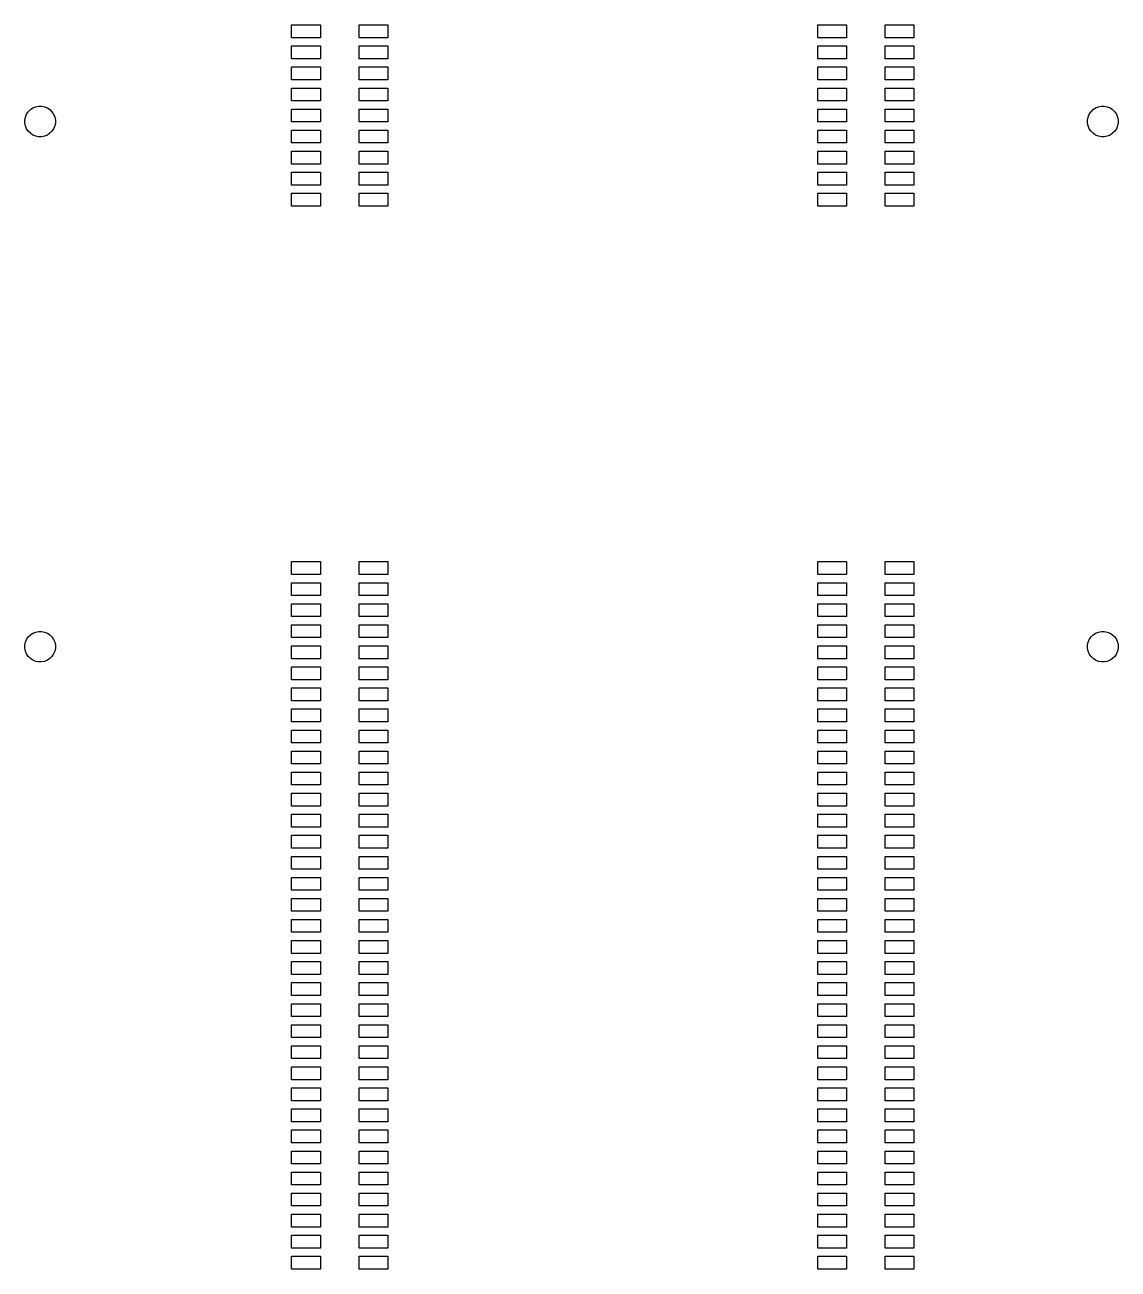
# Model space of a CAD drawing. Extents: x 2.4 to 21.3, y -21.6 to -2.
# Drawn here: x 9.737 to 11.783, y -16.449 to -14.121 of the extents above; entities that cross this region are included whole.
import ezdxf

# ---------------------------------------------------------------- set-up
doc = ezdxf.new("R2010")
doc.units = 0
doc.header["$MEASUREMENT"] = 0
doc.layers.add('BLACK', color=7, linetype='CONTINUOUS')

msp = doc.modelspace()

# ---------------------------------------------------------------- linework, layer by layer
at = {"layer": 'BLACK', "linetype": 'CONTINUOUS'}
for p, q in [((10.2362, -14.1455), (10.2362, -14.1215)), ((10.2362, -14.1215), (10.2902, -14.1215)), ((10.2902, -14.1215), (10.2902, -14.1455)), ((10.3623, -14.1455), (10.3623, -14.1215)), ((10.3623, -14.1215), (10.4162, -14.1215)), ((10.4162, -14.1215), (10.4162, -14.1455)), ((11.2205, -14.1455), (11.2205, -14.1215)), ((11.2205, -14.1215), (11.2744, -14.1215)), ((11.2744, -14.1215), (11.2744, -14.1455)), ((11.3465, -14.1455), (11.3465, -14.1215)), ((11.3465, -14.1215), (11.4005, -14.1215)), ((11.4005, -14.1215), (11.4005, -14.1455)), ((10.2902, -14.1455), (10.2362, -14.1455)), ((10.4162, -14.1455), (10.3623, -14.1455)), ((11.2744, -14.1455), (11.2205, -14.1455)), ((11.4005, -14.1455), (11.3465, -14.1455)), ((10.2362, -14.1848), (10.2362, -14.1608)), ((10.2362, -14.1608), (10.2902, -14.1608)), ((10.2902, -14.1608), (10.2902, -14.1848)), ((10.3623, -14.1848), (10.3623, -14.1608)), ((10.3623, -14.1608), (10.4162, -14.1608)), ((10.4162, -14.1608), (10.4162, -14.1848)), ((11.2205, -14.1848), (11.2205, -14.1608)), ((11.2205, -14.1608), (11.2744, -14.1608)), ((11.2744, -14.1608), (11.2744, -14.1848)), ((11.3465, -14.1848), (11.3465, -14.1608)), ((11.3465, -14.1608), (11.4005, -14.1608)), ((11.4005, -14.1608), (11.4005, -14.1848)), ((10.2902, -14.1848), (10.2362, -14.1848)), ((10.4162, -14.1848), (10.3623, -14.1848)), ((11.2744, -14.1848), (11.2205, -14.1848)), ((11.4005, -14.1848), (11.3465, -14.1848)), ((10.2362, -14.2242), (10.2362, -14.2002)), ((10.2362, -14.2002), (10.2902, -14.2002)), ((10.2902, -14.2002), (10.2902, -14.2242)), ((10.3623, -14.2242), (10.3623, -14.2002)), ((10.3623, -14.2002), (10.4162, -14.2002)), ((10.4162, -14.2002), (10.4162, -14.2242)), ((11.2205, -14.2242), (11.2205, -14.2002)), ((11.2205, -14.2002), (11.2744, -14.2002)), ((11.2744, -14.2002), (11.2744, -14.2242)), ((11.3465, -14.2242), (11.3465, -14.2002)), ((11.3465, -14.2002), (11.4005, -14.2002)), ((11.4005, -14.2002), (11.4005, -14.2242)), ((10.2902, -14.2242), (10.2362, -14.2242)), ((10.2362, -14.2636), (10.2362, -14.2396)), ((10.2362, -14.2396), (10.2902, -14.2396)), ((10.2902, -14.2396), (10.2902, -14.2636)), ((10.4162, -14.2242), (10.3623, -14.2242)), ((10.3623, -14.2636), (10.3623, -14.2396)), ((10.3623, -14.2396), (10.4162, -14.2396)), ((10.4162, -14.2396), (10.4162, -14.2636)), ((11.2744, -14.2242), (11.2205, -14.2242)), ((11.2205, -14.2636), (11.2205, -14.2396)), ((11.2205, -14.2396), (11.2744, -14.2396)), ((11.2744, -14.2396), (11.2744, -14.2636)), ((11.4005, -14.2242), (11.3465, -14.2242)), ((11.3465, -14.2636), (11.3465, -14.2396)), ((11.3465, -14.2396), (11.4005, -14.2396)), ((11.4005, -14.2396), (11.4005, -14.2636)), ((10.2902, -14.2636), (10.2362, -14.2636)), ((10.4162, -14.2636), (10.3623, -14.2636)), ((11.2744, -14.2636), (11.2205, -14.2636)), ((11.4005, -14.2636), (11.3465, -14.2636)), ((9.74044, -14.2886), (9.74356, -14.284)), ((9.74356, -14.284), (9.74754, -14.28)), ((9.74754, -14.28), (9.75222, -14.2769)), ((9.75222, -14.2769), (9.75741, -14.2747)), ((9.75741, -14.2747), (9.76292, -14.2736)), ((9.76292, -14.2736), (9.76855, -14.2736)), ((9.76855, -14.2736), (9.77406, -14.2747)), ((9.77406, -14.2747), (9.77926, -14.2769)), ((9.77926, -14.2769), (9.78393, -14.28)), ((9.78393, -14.28), (9.78791, -14.284)), ((9.78791, -14.284), (9.79103, -14.2886)), ((10.2362, -14.303), (10.2362, -14.2789)), ((10.2362, -14.2789), (10.2902, -14.2789)), ((10.2902, -14.2789), (10.2902, -14.303)), ((10.3623, -14.303), (10.3623, -14.2789)), ((10.3623, -14.2789), (10.4162, -14.2789)), ((10.4162, -14.2789), (10.4162, -14.303)), ((11.2205, -14.303), (11.2205, -14.2789)), ((11.2205, -14.2789), (11.2744, -14.2789)), ((11.2744, -14.2789), (11.2744, -14.303)), ((11.3465, -14.303), (11.3465, -14.2789)), ((11.3465, -14.2789), (11.4005, -14.2789)), ((11.4005, -14.2789), (11.4005, -14.303)), ((11.7286, -14.2886), (11.7318, -14.284)), ((11.7318, -14.284), (11.7357, -14.28)), ((11.7357, -14.28), (11.7404, -14.2769)), ((11.7404, -14.2769), (11.7456, -14.2747)), ((11.7456, -14.2747), (11.7511, -14.2736)), ((11.7511, -14.2736), (11.7567, -14.2736)), ((11.7567, -14.2736), (11.7623, -14.2747)), ((11.7623, -14.2747), (11.7674, -14.2769)), ((11.7674, -14.2769), (11.7721, -14.28)), ((11.7721, -14.28), (11.7761, -14.284)), ((11.7761, -14.284), (11.7792, -14.2886)), ((9.73719, -14.2994), (9.73829, -14.2938)), ((9.73719, -14.305), (9.73719, -14.2994)), ((9.73829, -14.3105), (9.73719, -14.305)), ((9.73829, -14.2938), (9.74044, -14.2886)), ((9.74044, -14.3157), (9.73829, -14.3105)), ((9.79103, -14.2886), (9.79318, -14.2938)), ((9.79318, -14.3105), (9.79103, -14.3157)), ((9.79318, -14.2938), (9.79428, -14.2994)), ((9.79428, -14.305), (9.79318, -14.3105)), ((9.79428, -14.2994), (9.79428, -14.305)), ((10.2902, -14.303), (10.2362, -14.303)), ((10.4162, -14.303), (10.3623, -14.303)), ((11.2744, -14.303), (11.2205, -14.303)), ((11.4005, -14.303), (11.3465, -14.303)), ((11.7254, -14.2994), (11.7265, -14.2938)), ((11.7254, -14.305), (11.7254, -14.2994)), ((11.7265, -14.3105), (11.7254, -14.305)), ((11.7265, -14.2938), (11.7286, -14.2886)), ((11.7286, -14.3157), (11.7265, -14.3105)), ((11.7792, -14.2886), (11.7814, -14.2938)), ((11.7814, -14.3105), (11.7792, -14.3157)), ((11.7814, -14.2938), (11.7825, -14.2994)), ((11.7825, -14.305), (11.7814, -14.3105)), ((11.7825, -14.2994), (11.7825, -14.305)), ((9.74356, -14.3204), (9.74044, -14.3157)), ((9.74754, -14.3243), (9.74356, -14.3204)), ((9.75222, -14.3275), (9.74754, -14.3243)), ((9.75741, -14.3296), (9.75222, -14.3275)), ((9.76292, -14.3307), (9.75741, -14.3296)), ((9.76855, -14.3307), (9.76292, -14.3307)), ((9.77406, -14.3296), (9.76855, -14.3307)), ((9.77926, -14.3275), (9.77406, -14.3296)), ((9.78393, -14.3243), (9.77926, -14.3275)), ((9.78791, -14.3204), (9.78393, -14.3243)), ((9.79103, -14.3157), (9.78791, -14.3204)), ((10.2362, -14.3423), (10.2362, -14.3183)), ((10.2362, -14.3183), (10.2902, -14.3183)), ((10.2902, -14.3183), (10.2902, -14.3423)), ((10.3623, -14.3423), (10.3623, -14.3183)), ((10.3623, -14.3183), (10.4162, -14.3183)), ((10.4162, -14.3183), (10.4162, -14.3423)), ((11.2205, -14.3423), (11.2205, -14.3183)), ((11.2205, -14.3183), (11.2744, -14.3183)), ((11.2744, -14.3183), (11.2744, -14.3423)), ((11.3465, -14.3423), (11.3465, -14.3183)), ((11.3465, -14.3183), (11.4005, -14.3183)), ((11.4005, -14.3183), (11.4005, -14.3423)), ((11.7318, -14.3204), (11.7286, -14.3157)), ((11.7357, -14.3243), (11.7318, -14.3204)), ((11.7404, -14.3275), (11.7357, -14.3243)), ((11.7456, -14.3296), (11.7404, -14.3275)), ((11.7511, -14.3307), (11.7456, -14.3296)), ((11.7567, -14.3307), (11.7511, -14.3307)), ((11.7623, -14.3296), (11.7567, -14.3307)), ((11.7674, -14.3275), (11.7623, -14.3296)), ((11.7721, -14.3243), (11.7674, -14.3275)), ((11.7761, -14.3204), (11.7721, -14.3243)), ((11.7792, -14.3157), (11.7761, -14.3204)), ((10.2902, -14.3423), (10.2362, -14.3423)), ((10.2362, -14.3817), (10.2362, -14.3577)), ((10.2362, -14.3577), (10.2902, -14.3577)), ((10.2902, -14.3577), (10.2902, -14.3817)), ((10.4162, -14.3423), (10.3623, -14.3423)), ((10.3623, -14.3817), (10.3623, -14.3577)), ((10.3623, -14.3577), (10.4162, -14.3577)), ((10.4162, -14.3577), (10.4162, -14.3817)), ((11.2744, -14.3423), (11.2205, -14.3423)), ((11.2205, -14.3817), (11.2205, -14.3577)), ((11.2205, -14.3577), (11.2744, -14.3577)), ((11.2744, -14.3577), (11.2744, -14.3817)), ((11.4005, -14.3423), (11.3465, -14.3423)), ((11.3465, -14.3817), (11.3465, -14.3577)), ((11.3465, -14.3577), (11.4005, -14.3577)), ((11.4005, -14.3577), (11.4005, -14.3817)), ((10.2902, -14.3817), (10.2362, -14.3817)), ((10.2362, -14.4211), (10.2362, -14.397)), ((10.2362, -14.397), (10.2902, -14.397)), ((10.2902, -14.397), (10.2902, -14.4211)), ((10.4162, -14.3817), (10.3623, -14.3817)), ((10.3623, -14.4211), (10.3623, -14.397)), ((10.3623, -14.397), (10.4162, -14.397)), ((10.4162, -14.397), (10.4162, -14.4211)), ((11.2744, -14.3817), (11.2205, -14.3817)), ((11.2205, -14.4211), (11.2205, -14.397)), ((11.2205, -14.397), (11.2744, -14.397)), ((11.2744, -14.397), (11.2744, -14.4211)), ((11.4005, -14.3817), (11.3465, -14.3817)), ((11.3465, -14.4211), (11.3465, -14.397)), ((11.3465, -14.397), (11.4005, -14.397)), ((11.4005, -14.397), (11.4005, -14.4211)), ((10.2902, -14.4211), (10.2362, -14.4211)), ((10.4162, -14.4211), (10.3623, -14.4211)), ((11.2744, -14.4211), (11.2205, -14.4211)), ((11.4005, -14.4211), (11.3465, -14.4211)), ((10.2362, -14.4604), (10.2362, -14.4364)), ((10.2362, -14.4364), (10.2902, -14.4364)), ((10.2902, -14.4364), (10.2902, -14.4604)), ((10.3623, -14.4604), (10.3623, -14.4364)), ((10.3623, -14.4364), (10.4162, -14.4364)), ((10.4162, -14.4364), (10.4162, -14.4604)), ((11.2205, -14.4604), (11.2205, -14.4364)), ((11.2205, -14.4364), (11.2744, -14.4364)), ((11.2744, -14.4364), (11.2744, -14.4604)), ((11.3465, -14.4604), (11.3465, -14.4364)), ((11.3465, -14.4364), (11.4005, -14.4364)), ((11.4005, -14.4364), (11.4005, -14.4604)), ((10.2902, -14.4604), (10.2362, -14.4604)), ((10.4162, -14.4604), (10.3623, -14.4604)), ((11.2744, -14.4604), (11.2205, -14.4604)), ((11.4005, -14.4604), (11.3465, -14.4604)), ((10.2362, -15.1494), (10.2362, -15.1254)), ((10.2362, -15.1254), (10.2902, -15.1254)), ((10.2902, -15.1254), (10.2902, -15.1494)), ((10.3623, -15.1494), (10.3623, -15.1254)), ((10.3623, -15.1254), (10.4162, -15.1254)), ((10.4162, -15.1254), (10.4162, -15.1494)), ((11.2205, -15.1494), (11.2205, -15.1254)), ((11.2205, -15.1254), (11.2744, -15.1254)), ((11.2744, -15.1254), (11.2744, -15.1494)), ((11.3465, -15.1494), (11.3465, -15.1254)), ((11.3465, -15.1254), (11.4005, -15.1254)), ((11.4005, -15.1254), (11.4005, -15.1494)), ((10.2902, -15.1494), (10.2362, -15.1494)), ((10.4162, -15.1494), (10.3623, -15.1494)), ((11.2744, -15.1494), (11.2205, -15.1494)), ((11.4005, -15.1494), (11.3465, -15.1494)), ((10.2362, -15.1888), (10.2362, -15.1648)), ((10.2362, -15.1648), (10.2902, -15.1648)), ((10.2902, -15.1648), (10.2902, -15.1888)), ((10.3623, -15.1888), (10.3623, -15.1648)), ((10.3623, -15.1648), (10.4162, -15.1648)), ((10.4162, -15.1648), (10.4162, -15.1888)), ((11.2205, -15.1888), (11.2205, -15.1648)), ((11.2205, -15.1648), (11.2744, -15.1648)), ((11.2744, -15.1648), (11.2744, -15.1888)), ((11.3465, -15.1888), (11.3465, -15.1648)), ((11.3465, -15.1648), (11.4005, -15.1648)), ((11.4005, -15.1648), (11.4005, -15.1888)), ((10.2902, -15.1888), (10.2362, -15.1888)), ((10.4162, -15.1888), (10.3623, -15.1888)), ((11.2744, -15.1888), (11.2205, -15.1888)), ((11.4005, -15.1888), (11.3465, -15.1888)), ((10.2362, -15.2281), (10.2362, -15.2041)), ((10.2362, -15.2041), (10.2902, -15.2041)), ((10.2902, -15.2041), (10.2902, -15.2281)), ((10.3623, -15.2281), (10.3623, -15.2041)), ((10.3623, -15.2041), (10.4162, -15.2041)), ((10.4162, -15.2041), (10.4162, -15.2281)), ((11.2205, -15.2281), (11.2205, -15.2041)), ((11.2205, -15.2041), (11.2744, -15.2041)), ((11.2744, -15.2041), (11.2744, -15.2281)), ((11.3465, -15.2281), (11.3465, -15.2041)), ((11.3465, -15.2041), (11.4005, -15.2041)), ((11.4005, -15.2041), (11.4005, -15.2281)), ((10.2902, -15.2281), (10.2362, -15.2281)), ((10.4162, -15.2281), (10.3623, -15.2281)), ((11.2744, -15.2281), (11.2205, -15.2281)), ((11.4005, -15.2281), (11.3465, -15.2281)), ((9.74356, -15.2663), (9.74754, -15.2623)), ((9.74754, -15.2623), (9.75222, -15.2592)), ((9.75222, -15.2592), (9.75741, -15.257)), ((9.75741, -15.257), (9.76292, -15.2559)), ((9.76292, -15.2559), (9.76855, -15.2559)), ((9.76855, -15.2559), (9.77406, -15.257)), ((9.77406, -15.257), (9.77926, -15.2592)), ((9.77926, -15.2592), (9.78393, -15.2623)), ((9.78393, -15.2623), (9.78791, -15.2663)), ((10.2362, -15.2675), (10.2362, -15.2435)), ((10.2362, -15.2435), (10.2902, -15.2435)), ((10.2902, -15.2435), (10.2902, -15.2675)), ((10.3623, -15.2675), (10.3623, -15.2435)), ((10.3623, -15.2435), (10.4162, -15.2435)), ((10.4162, -15.2435), (10.4162, -15.2675)), ((11.2205, -15.2675), (11.2205, -15.2435)), ((11.2205, -15.2435), (11.2744, -15.2435)), ((11.2744, -15.2435), (11.2744, -15.2675)), ((11.3465, -15.2675), (11.3465, -15.2435)), ((11.3465, -15.2435), (11.4005, -15.2435)), ((11.4005, -15.2435), (11.4005, -15.2675)), ((11.7318, -15.2663), (11.7357, -15.2623)), ((11.7357, -15.2623), (11.7404, -15.2592)), ((11.7404, -15.2592), (11.7456, -15.257)), ((11.7456, -15.257), (11.7511, -15.2559)), ((11.7511, -15.2559), (11.7567, -15.2559)), ((11.7567, -15.2559), (11.7623, -15.257)), ((11.7623, -15.257), (11.7674, -15.2592)), ((11.7674, -15.2592), (11.7721, -15.2623)), ((11.7721, -15.2623), (11.7761, -15.2663)), ((9.73719, -15.2816), (9.73829, -15.2761)), ((9.73719, -15.2873), (9.73719, -15.2816)), ((9.73829, -15.2928), (9.73719, -15.2873)), ((9.73829, -15.2761), (9.74044, -15.2709)), ((9.74044, -15.2709), (9.74356, -15.2663)), ((9.78791, -15.2663), (9.79103, -15.2709)), ((9.79103, -15.2709), (9.79318, -15.2761)), ((9.79318, -15.2761), (9.79428, -15.2816)), ((9.79428, -15.2873), (9.79318, -15.2928)), ((9.79428, -15.2816), (9.79428, -15.2873)), ((10.2902, -15.2675), (10.2362, -15.2675)), ((10.2362, -15.3069), (10.2362, -15.2829)), ((10.2362, -15.2829), (10.2902, -15.2829)), ((10.2902, -15.2829), (10.2902, -15.3069)), ((10.4162, -15.2675), (10.3623, -15.2675)), ((10.3623, -15.3069), (10.3623, -15.2829)), ((10.3623, -15.2829), (10.4162, -15.2829)), ((10.4162, -15.2829), (10.4162, -15.3069)), ((11.2744, -15.2675), (11.2205, -15.2675)), ((11.2205, -15.3069), (11.2205, -15.2829)), ((11.2205, -15.2829), (11.2744, -15.2829)), ((11.2744, -15.2829), (11.2744, -15.3069)), ((11.4005, -15.2675), (11.3465, -15.2675)), ((11.3465, -15.3069), (11.3465, -15.2829)), ((11.3465, -15.2829), (11.4005, -15.2829)), ((11.4005, -15.2829), (11.4005, -15.3069)), ((11.7254, -15.2816), (11.7265, -15.2761)), ((11.7254, -15.2873), (11.7254, -15.2816)), ((11.7265, -15.2928), (11.7254, -15.2873)), ((11.7265, -15.2761), (11.7286, -15.2709)), ((11.7286, -15.2709), (11.7318, -15.2663)), ((11.7761, -15.2663), (11.7792, -15.2709)), ((11.7792, -15.2709), (11.7814, -15.2761)), ((11.7814, -15.2761), (11.7825, -15.2816)), ((11.7825, -15.2873), (11.7814, -15.2928)), ((11.7825, -15.2816), (11.7825, -15.2873)), ((9.74044, -15.298), (9.73829, -15.2928)), ((9.74356, -15.3026), (9.74044, -15.298)), ((9.74754, -15.3066), (9.74356, -15.3026)), ((9.75222, -15.3097), (9.74754, -15.3066)), ((9.75741, -15.3119), (9.75222, -15.3097)), ((9.76292, -15.313), (9.75741, -15.3119)), ((9.77406, -15.3119), (9.76855, -15.313)), ((9.77926, -15.3097), (9.77406, -15.3119)), ((9.78393, -15.3066), (9.77926, -15.3097)), ((9.78791, -15.3026), (9.78393, -15.3066)), ((9.79103, -15.298), (9.78791, -15.3026)), ((9.79318, -15.2928), (9.79103, -15.298)), ((10.2902, -15.3069), (10.2362, -15.3069)), ((10.4162, -15.3069), (10.3623, -15.3069)), ((11.2744, -15.3069), (11.2205, -15.3069)), ((11.4005, -15.3069), (11.3465, -15.3069)), ((11.7286, -15.298), (11.7265, -15.2928)), ((11.7318, -15.3026), (11.7286, -15.298)), ((11.7357, -15.3066), (11.7318, -15.3026)), ((11.7404, -15.3097), (11.7357, -15.3066)), ((11.7456, -15.3119), (11.7404, -15.3097)), ((11.7511, -15.313), (11.7456, -15.3119)), ((11.7623, -15.3119), (11.7567, -15.313)), ((11.7674, -15.3097), (11.7623, -15.3119)), ((11.7721, -15.3066), (11.7674, -15.3097)), ((11.7761, -15.3026), (11.7721, -15.3066)), ((11.7792, -15.298), (11.7761, -15.3026)), ((11.7814, -15.2928), (11.7792, -15.298)), ((9.76855, -15.313), (9.76292, -15.313)), ((10.2362, -15.3463), (10.2362, -15.3222)), ((10.2362, -15.3222), (10.2902, -15.3222)), ((10.2902, -15.3222), (10.2902, -15.3463)), ((10.3623, -15.3463), (10.3623, -15.3222)), ((10.3623, -15.3222), (10.4162, -15.3222)), ((10.4162, -15.3222), (10.4162, -15.3463)), ((11.2205, -15.3463), (11.2205, -15.3222)), ((11.2205, -15.3222), (11.2744, -15.3222)), ((11.2744, -15.3222), (11.2744, -15.3463)), ((11.3465, -15.3463), (11.3465, -15.3222)), ((11.3465, -15.3222), (11.4005, -15.3222)), ((11.4005, -15.3222), (11.4005, -15.3463)), ((11.7567, -15.313), (11.7511, -15.313)), ((10.2902, -15.3463), (10.2362, -15.3463)), ((10.4162, -15.3463), (10.3623, -15.3463)), ((11.2744, -15.3463), (11.2205, -15.3463)), ((11.4005, -15.3463), (11.3465, -15.3463)), ((10.2362, -15.3856), (10.2362, -15.3616)), ((10.2362, -15.3616), (10.2902, -15.3616)), ((10.2902, -15.3616), (10.2902, -15.3856)), ((10.3623, -15.3856), (10.3623, -15.3616)), ((10.3623, -15.3616), (10.4162, -15.3616)), ((10.4162, -15.3616), (10.4162, -15.3856)), ((11.2205, -15.3856), (11.2205, -15.3616)), ((11.2205, -15.3616), (11.2744, -15.3616)), ((11.2744, -15.3616), (11.2744, -15.3856)), ((11.3465, -15.3856), (11.3465, -15.3616)), ((11.3465, -15.3616), (11.4005, -15.3616)), ((11.4005, -15.3616), (11.4005, -15.3856)), ((10.2902, -15.3856), (10.2362, -15.3856)), ((10.2362, -15.425), (10.2362, -15.401)), ((10.2362, -15.401), (10.2902, -15.401)), ((10.2902, -15.401), (10.2902, -15.425)), ((10.4162, -15.3856), (10.3623, -15.3856)), ((10.3623, -15.425), (10.3623, -15.401)), ((10.3623, -15.401), (10.4162, -15.401)), ((10.4162, -15.401), (10.4162, -15.425)), ((11.2744, -15.3856), (11.2205, -15.3856)), ((11.2205, -15.425), (11.2205, -15.401)), ((11.2205, -15.401), (11.2744, -15.401)), ((11.2744, -15.401), (11.2744, -15.425)), ((11.4005, -15.3856), (11.3465, -15.3856)), ((11.3465, -15.425), (11.3465, -15.401)), ((11.3465, -15.401), (11.4005, -15.401)), ((11.4005, -15.401), (11.4005, -15.425)), ((10.2902, -15.425), (10.2362, -15.425)), ((10.4162, -15.425), (10.3623, -15.425)), ((11.2744, -15.425), (11.2205, -15.425)), ((11.4005, -15.425), (11.3465, -15.425)), ((10.2362, -15.4644), (10.2362, -15.4404)), ((10.2362, -15.4404), (10.2902, -15.4404)), ((10.2902, -15.4404), (10.2902, -15.4644)), ((10.3623, -15.4644), (10.3623, -15.4404)), ((10.3623, -15.4404), (10.4162, -15.4404)), ((10.4162, -15.4404), (10.4162, -15.4644)), ((11.2205, -15.4644), (11.2205, -15.4404)), ((11.2205, -15.4404), (11.2744, -15.4404)), ((11.2744, -15.4404), (11.2744, -15.4644)), ((11.3465, -15.4644), (11.3465, -15.4404)), ((11.3465, -15.4404), (11.4005, -15.4404)), ((11.4005, -15.4404), (11.4005, -15.4644)), ((10.2902, -15.4644), (10.2362, -15.4644)), ((10.4162, -15.4644), (10.3623, -15.4644)), ((11.2744, -15.4644), (11.2205, -15.4644)), ((11.4005, -15.4644), (11.3465, -15.4644)), ((10.2362, -15.5037), (10.2362, -15.4797)), ((10.2362, -15.4797), (10.2902, -15.4797)), ((10.2902, -15.4797), (10.2902, -15.5037)), ((10.3623, -15.5037), (10.3623, -15.4797)), ((10.3623, -15.4797), (10.4162, -15.4797)), ((10.4162, -15.4797), (10.4162, -15.5037)), ((11.2205, -15.5037), (11.2205, -15.4797)), ((11.2205, -15.4797), (11.2744, -15.4797)), ((11.2744, -15.4797), (11.2744, -15.5037)), ((11.3465, -15.5037), (11.3465, -15.4797)), ((11.3465, -15.4797), (11.4005, -15.4797)), ((11.4005, -15.4797), (11.4005, -15.5037)), ((10.2902, -15.5037), (10.2362, -15.5037)), ((10.2362, -15.5431), (10.2362, -15.5191)), ((10.2362, -15.5191), (10.2902, -15.5191)), ((10.2902, -15.5191), (10.2902, -15.5431)), ((10.4162, -15.5037), (10.3623, -15.5037)), ((10.3623, -15.5431), (10.3623, -15.5191)), ((10.3623, -15.5191), (10.4162, -15.5191)), ((10.4162, -15.5191), (10.4162, -15.5431)), ((11.2744, -15.5037), (11.2205, -15.5037)), ((11.2205, -15.5431), (11.2205, -15.5191)), ((11.2205, -15.5191), (11.2744, -15.5191)), ((11.2744, -15.5191), (11.2744, -15.5431)), ((11.4005, -15.5037), (11.3465, -15.5037)), ((11.3465, -15.5431), (11.3465, -15.5191)), ((11.3465, -15.5191), (11.4005, -15.5191)), ((11.4005, -15.5191), (11.4005, -15.5431)), ((10.2902, -15.5431), (10.2362, -15.5431)), ((10.4162, -15.5431), (10.3623, -15.5431)), ((11.2744, -15.5431), (11.2205, -15.5431)), ((11.4005, -15.5431), (11.3465, -15.5431)), ((10.2362, -15.5825), (10.2362, -15.5585)), ((10.2362, -15.5585), (10.2902, -15.5585)), ((10.2902, -15.5585), (10.2902, -15.5825)), ((10.3623, -15.5825), (10.3623, -15.5585)), ((10.3623, -15.5585), (10.4162, -15.5585)), ((10.4162, -15.5585), (10.4162, -15.5825)), ((11.2205, -15.5825), (11.2205, -15.5585)), ((11.2205, -15.5585), (11.2744, -15.5585)), ((11.2744, -15.5585), (11.2744, -15.5825)), ((11.3465, -15.5825), (11.3465, -15.5585)), ((11.3465, -15.5585), (11.4005, -15.5585)), ((11.4005, -15.5585), (11.4005, -15.5825)), ((10.2902, -15.5825), (10.2362, -15.5825)), ((10.4162, -15.5825), (10.3623, -15.5825)), ((11.2744, -15.5825), (11.2205, -15.5825)), ((11.4005, -15.5825), (11.3465, -15.5825)), ((10.2362, -15.6219), (10.2362, -15.5978)), ((10.2362, -15.5978), (10.2902, -15.5978)), ((10.2902, -15.5978), (10.2902, -15.6219)), ((10.3623, -15.6219), (10.3623, -15.5978)), ((10.3623, -15.5978), (10.4162, -15.5978)), ((10.4162, -15.5978), (10.4162, -15.6219)), ((11.2205, -15.6219), (11.2205, -15.5978)), ((11.2205, -15.5978), (11.2744, -15.5978)), ((11.2744, -15.5978), (11.2744, -15.6219)), ((11.3465, -15.6219), (11.3465, -15.5978)), ((11.3465, -15.5978), (11.4005, -15.5978)), ((11.4005, -15.5978), (11.4005, -15.6219)), ((10.2902, -15.6219), (10.2362, -15.6219)), ((10.2362, -15.6612), (10.2362, -15.6372)), ((10.2362, -15.6372), (10.2902, -15.6372)), ((10.2902, -15.6372), (10.2902, -15.6612)), ((10.4162, -15.6219), (10.3623, -15.6219)), ((10.3623, -15.6612), (10.3623, -15.6372)), ((10.3623, -15.6372), (10.4162, -15.6372)), ((10.4162, -15.6372), (10.4162, -15.6612)), ((11.2744, -15.6219), (11.2205, -15.6219)), ((11.2205, -15.6612), (11.2205, -15.6372)), ((11.2205, -15.6372), (11.2744, -15.6372)), ((11.2744, -15.6372), (11.2744, -15.6612)), ((11.4005, -15.6219), (11.3465, -15.6219)), ((11.3465, -15.6612), (11.3465, -15.6372)), ((11.3465, -15.6372), (11.4005, -15.6372)), ((11.4005, -15.6372), (11.4005, -15.6612)), ((10.2902, -15.6612), (10.2362, -15.6612)), ((10.4162, -15.6612), (10.3623, -15.6612)), ((11.2744, -15.6612), (11.2205, -15.6612)), ((11.4005, -15.6612), (11.3465, -15.6612)), ((10.2362, -15.7006), (10.2362, -15.6766)), ((10.2362, -15.6766), (10.2902, -15.6766)), ((10.2902, -15.6766), (10.2902, -15.7006)), ((10.3623, -15.7006), (10.3623, -15.6766)), ((10.3623, -15.6766), (10.4162, -15.6766)), ((10.4162, -15.6766), (10.4162, -15.7006)), ((11.2205, -15.7006), (11.2205, -15.6766)), ((11.2205, -15.6766), (11.2744, -15.6766)), ((11.2744, -15.6766), (11.2744, -15.7006)), ((11.3465, -15.7006), (11.3465, -15.6766)), ((11.3465, -15.6766), (11.4005, -15.6766)), ((11.4005, -15.6766), (11.4005, -15.7006)), ((10.2902, -15.7006), (10.2362, -15.7006)), ((10.4162, -15.7006), (10.3623, -15.7006)), ((11.2744, -15.7006), (11.2205, -15.7006)), ((11.4005, -15.7006), (11.3465, -15.7006)), ((10.2362, -15.74), (10.2362, -15.7159)), ((10.2362, -15.7159), (10.2902, -15.7159)), ((10.2902, -15.7159), (10.2902, -15.74)), ((10.3623, -15.74), (10.3623, -15.7159)), ((10.3623, -15.7159), (10.4162, -15.7159)), ((10.4162, -15.7159), (10.4162, -15.74)), ((11.2205, -15.74), (11.2205, -15.7159)), ((11.2205, -15.7159), (11.2744, -15.7159)), ((11.2744, -15.7159), (11.2744, -15.74)), ((11.3465, -15.74), (11.3465, -15.7159)), ((11.3465, -15.7159), (11.4005, -15.7159)), ((11.4005, -15.7159), (11.4005, -15.74)), ((10.2902, -15.74), (10.2362, -15.74)), ((10.4162, -15.74), (10.3623, -15.74)), ((11.2744, -15.74), (11.2205, -15.74)), ((11.4005, -15.74), (11.3465, -15.74)), ((10.2362, -15.7793), (10.2362, -15.7553)), ((10.2362, -15.7553), (10.2902, -15.7553)), ((10.2902, -15.7553), (10.2902, -15.7793)), ((10.3623, -15.7793), (10.3623, -15.7553)), ((10.3623, -15.7553), (10.4162, -15.7553)), ((10.4162, -15.7553), (10.4162, -15.7793)), ((11.2205, -15.7793), (11.2205, -15.7553)), ((11.2205, -15.7553), (11.2744, -15.7553)), ((11.2744, -15.7553), (11.2744, -15.7793)), ((11.3465, -15.7793), (11.3465, -15.7553)), ((11.3465, -15.7553), (11.4005, -15.7553)), ((11.4005, -15.7553), (11.4005, -15.7793)), ((10.2902, -15.7793), (10.2362, -15.7793)), ((10.2362, -15.8187), (10.2362, -15.7947)), ((10.2362, -15.7947), (10.2902, -15.7947)), ((10.2902, -15.7947), (10.2902, -15.8187)), ((10.4162, -15.7793), (10.3623, -15.7793)), ((10.3623, -15.8187), (10.3623, -15.7947)), ((10.3623, -15.7947), (10.4162, -15.7947)), ((10.4162, -15.7947), (10.4162, -15.8187)), ((11.2744, -15.7793), (11.2205, -15.7793)), ((11.2205, -15.8187), (11.2205, -15.7947)), ((11.2205, -15.7947), (11.2744, -15.7947)), ((11.2744, -15.7947), (11.2744, -15.8187)), ((11.4005, -15.7793), (11.3465, -15.7793)), ((11.3465, -15.8187), (11.3465, -15.7947)), ((11.3465, -15.7947), (11.4005, -15.7947)), ((11.4005, -15.7947), (11.4005, -15.8187)), ((10.2902, -15.8187), (10.2362, -15.8187)), ((10.4162, -15.8187), (10.3623, -15.8187)), ((11.2744, -15.8187), (11.2205, -15.8187)), ((11.4005, -15.8187), (11.3465, -15.8187)), ((10.2362, -15.8581), (10.2362, -15.8341)), ((10.2362, -15.8341), (10.2902, -15.8341)), ((10.2902, -15.8341), (10.2902, -15.8581)), ((10.3623, -15.8581), (10.3623, -15.8341)), ((10.3623, -15.8341), (10.4162, -15.8341)), ((10.4162, -15.8341), (10.4162, -15.8581)), ((11.2205, -15.8581), (11.2205, -15.8341)), ((11.2205, -15.8341), (11.2744, -15.8341)), ((11.2744, -15.8341), (11.2744, -15.8581)), ((11.3465, -15.8581), (11.3465, -15.8341)), ((11.3465, -15.8341), (11.4005, -15.8341)), ((11.4005, -15.8341), (11.4005, -15.8581)), ((10.2902, -15.8581), (10.2362, -15.8581)), ((10.4162, -15.8581), (10.3623, -15.8581)), ((11.2744, -15.8581), (11.2205, -15.8581)), ((11.4005, -15.8581), (11.3465, -15.8581)), ((10.2362, -15.8974), (10.2362, -15.8734)), ((10.2362, -15.8734), (10.2902, -15.8734)), ((10.2902, -15.8734), (10.2902, -15.8974)), ((10.3623, -15.8974), (10.3623, -15.8734)), ((10.3623, -15.8734), (10.4162, -15.8734)), ((10.4162, -15.8734), (10.4162, -15.8974)), ((11.2205, -15.8974), (11.2205, -15.8734)), ((11.2205, -15.8734), (11.2744, -15.8734)), ((11.2744, -15.8734), (11.2744, -15.8974)), ((11.3465, -15.8974), (11.3465, -15.8734)), ((11.3465, -15.8734), (11.4005, -15.8734)), ((11.4005, -15.8734), (11.4005, -15.8974)), ((10.2902, -15.8974), (10.2362, -15.8974)), ((10.2362, -15.9368), (10.2362, -15.9128)), ((10.2362, -15.9128), (10.2902, -15.9128)), ((10.2902, -15.9128), (10.2902, -15.9368)), ((10.4162, -15.8974), (10.3623, -15.8974)), ((10.3623, -15.9368), (10.3623, -15.9128)), ((10.3623, -15.9128), (10.4162, -15.9128)), ((10.4162, -15.9128), (10.4162, -15.9368)), ((11.2744, -15.8974), (11.2205, -15.8974)), ((11.2205, -15.9368), (11.2205, -15.9128)), ((11.2205, -15.9128), (11.2744, -15.9128)), ((11.2744, -15.9128), (11.2744, -15.9368)), ((11.4005, -15.8974), (11.3465, -15.8974)), ((11.3465, -15.9368), (11.3465, -15.9128)), ((11.3465, -15.9128), (11.4005, -15.9128)), ((11.4005, -15.9128), (11.4005, -15.9368)), ((10.2902, -15.9368), (10.2362, -15.9368)), ((10.4162, -15.9368), (10.3623, -15.9368)), ((11.2744, -15.9368), (11.2205, -15.9368)), ((11.4005, -15.9368), (11.3465, -15.9368)), ((10.2362, -15.9762), (10.2362, -15.9522)), ((10.2362, -15.9522), (10.2902, -15.9522)), ((10.2902, -15.9522), (10.2902, -15.9762)), ((10.3623, -15.9762), (10.3623, -15.9522)), ((10.3623, -15.9522), (10.4162, -15.9522)), ((10.4162, -15.9522), (10.4162, -15.9762)), ((11.2205, -15.9762), (11.2205, -15.9522)), ((11.2205, -15.9522), (11.2744, -15.9522)), ((11.2744, -15.9522), (11.2744, -15.9762)), ((11.3465, -15.9762), (11.3465, -15.9522)), ((11.3465, -15.9522), (11.4005, -15.9522)), ((11.4005, -15.9522), (11.4005, -15.9762)), ((10.2902, -15.9762), (10.2362, -15.9762)), ((10.4162, -15.9762), (10.3623, -15.9762)), ((11.2744, -15.9762), (11.2205, -15.9762)), ((11.4005, -15.9762), (11.3465, -15.9762)), ((10.2362, -16.0156), (10.2362, -15.9915)), ((10.2362, -15.9915), (10.2902, -15.9915)), ((10.2902, -15.9915), (10.2902, -16.0156)), ((10.3623, -16.0156), (10.3623, -15.9915)), ((10.3623, -15.9915), (10.4162, -15.9915)), ((10.4162, -15.9915), (10.4162, -16.0156)), ((11.2205, -16.0156), (11.2205, -15.9915)), ((11.2205, -15.9915), (11.2744, -15.9915)), ((11.2744, -15.9915), (11.2744, -16.0156)), ((11.3465, -16.0156), (11.3465, -15.9915)), ((11.3465, -15.9915), (11.4005, -15.9915)), ((11.4005, -15.9915), (11.4005, -16.0156)), ((10.2902, -16.0156), (10.2362, -16.0156)), ((10.2362, -16.0549), (10.2362, -16.0309)), ((10.2362, -16.0309), (10.2902, -16.0309)), ((10.2902, -16.0309), (10.2902, -16.0549)), ((10.4162, -16.0156), (10.3623, -16.0156)), ((10.3623, -16.0549), (10.3623, -16.0309)), ((10.3623, -16.0309), (10.4162, -16.0309)), ((10.4162, -16.0309), (10.4162, -16.0549)), ((11.2744, -16.0156), (11.2205, -16.0156)), ((11.2205, -16.0549), (11.2205, -16.0309)), ((11.2205, -16.0309), (11.2744, -16.0309)), ((11.2744, -16.0309), (11.2744, -16.0549)), ((11.4005, -16.0156), (11.3465, -16.0156)), ((11.3465, -16.0549), (11.3465, -16.0309)), ((11.3465, -16.0309), (11.4005, -16.0309)), ((11.4005, -16.0309), (11.4005, -16.0549)), ((10.2902, -16.0549), (10.2362, -16.0549)), ((10.4162, -16.0549), (10.3623, -16.0549)), ((11.2744, -16.0549), (11.2205, -16.0549)), ((11.4005, -16.0549), (11.3465, -16.0549)), ((10.2362, -16.0943), (10.2362, -16.0703)), ((10.2362, -16.0703), (10.2902, -16.0703)), ((10.2902, -16.0703), (10.2902, -16.0943)), ((10.3623, -16.0943), (10.3623, -16.0703)), ((10.3623, -16.0703), (10.4162, -16.0703)), ((10.4162, -16.0703), (10.4162, -16.0943)), ((11.2205, -16.0943), (11.2205, -16.0703)), ((11.2205, -16.0703), (11.2744, -16.0703)), ((11.2744, -16.0703), (11.2744, -16.0943)), ((11.3465, -16.0943), (11.3465, -16.0703)), ((11.3465, -16.0703), (11.4005, -16.0703)), ((11.4005, -16.0703), (11.4005, -16.0943)), ((10.2902, -16.0943), (10.2362, -16.0943)), ((10.4162, -16.0943), (10.3623, -16.0943)), ((11.2744, -16.0943), (11.2205, -16.0943)), ((11.4005, -16.0943), (11.3465, -16.0943)), ((10.2362, -16.1337), (10.2362, -16.1096)), ((10.2362, -16.1096), (10.2902, -16.1096)), ((10.2902, -16.1096), (10.2902, -16.1337)), ((10.3623, -16.1337), (10.3623, -16.1096)), ((10.3623, -16.1096), (10.4162, -16.1096)), ((10.4162, -16.1096), (10.4162, -16.1337)), ((11.2205, -16.1337), (11.2205, -16.1096)), ((11.2205, -16.1096), (11.2744, -16.1096)), ((11.2744, -16.1096), (11.2744, -16.1337)), ((11.3465, -16.1337), (11.3465, -16.1096)), ((11.3465, -16.1096), (11.4005, -16.1096)), ((11.4005, -16.1096), (11.4005, -16.1337)), ((10.2902, -16.1337), (10.2362, -16.1337)), ((10.2362, -16.173), (10.2362, -16.149)), ((10.2362, -16.149), (10.2902, -16.149)), ((10.2902, -16.149), (10.2902, -16.173)), ((10.4162, -16.1337), (10.3623, -16.1337)), ((10.3623, -16.173), (10.3623, -16.149)), ((10.3623, -16.149), (10.4162, -16.149)), ((10.4162, -16.149), (10.4162, -16.173)), ((11.2744, -16.1337), (11.2205, -16.1337)), ((11.2205, -16.173), (11.2205, -16.149)), ((11.2205, -16.149), (11.2744, -16.149)), ((11.2744, -16.149), (11.2744, -16.173)), ((11.4005, -16.1337), (11.3465, -16.1337)), ((11.3465, -16.173), (11.3465, -16.149)), ((11.3465, -16.149), (11.4005, -16.149)), ((11.4005, -16.149), (11.4005, -16.173)), ((10.2902, -16.173), (10.2362, -16.173)), ((10.4162, -16.173), (10.3623, -16.173)), ((11.2744, -16.173), (11.2205, -16.173)), ((11.4005, -16.173), (11.3465, -16.173)), ((10.2362, -16.2124), (10.2362, -16.1884)), ((10.2362, -16.1884), (10.2902, -16.1884)), ((10.2902, -16.1884), (10.2902, -16.2124)), ((10.3623, -16.2124), (10.3623, -16.1884)), ((10.3623, -16.1884), (10.4162, -16.1884)), ((10.4162, -16.1884), (10.4162, -16.2124)), ((11.2205, -16.2124), (11.2205, -16.1884)), ((11.2205, -16.1884), (11.2744, -16.1884)), ((11.2744, -16.1884), (11.2744, -16.2124)), ((11.3465, -16.2124), (11.3465, -16.1884)), ((11.3465, -16.1884), (11.4005, -16.1884)), ((11.4005, -16.1884), (11.4005, -16.2124)), ((10.2902, -16.2124), (10.2362, -16.2124)), ((10.4162, -16.2124), (10.3623, -16.2124)), ((11.2744, -16.2124), (11.2205, -16.2124)), ((11.4005, -16.2124), (11.3465, -16.2124)), ((10.2362, -16.2518), (10.2362, -16.2278)), ((10.2362, -16.2278), (10.2902, -16.2278)), ((10.2902, -16.2278), (10.2902, -16.2518)), ((10.3623, -16.2518), (10.3623, -16.2278)), ((10.3623, -16.2278), (10.4162, -16.2278)), ((10.4162, -16.2278), (10.4162, -16.2518)), ((11.2205, -16.2518), (11.2205, -16.2278)), ((11.2205, -16.2278), (11.2744, -16.2278)), ((11.2744, -16.2278), (11.2744, -16.2518)), ((11.3465, -16.2518), (11.3465, -16.2278)), ((11.3465, -16.2278), (11.4005, -16.2278)), ((11.4005, -16.2278), (11.4005, -16.2518)), ((10.2902, -16.2518), (10.2362, -16.2518)), ((10.4162, -16.2518), (10.3623, -16.2518)), ((11.2744, -16.2518), (11.2205, -16.2518)), ((11.4005, -16.2518), (11.3465, -16.2518)), ((10.2362, -16.2911), (10.2362, -16.2671)), ((10.2362, -16.2671), (10.2902, -16.2671)), ((10.2902, -16.2671), (10.2902, -16.2911)), ((10.3623, -16.2911), (10.3623, -16.2671)), ((10.3623, -16.2671), (10.4162, -16.2671)), ((10.4162, -16.2671), (10.4162, -16.2911)), ((11.2205, -16.2911), (11.2205, -16.2671)), ((11.2205, -16.2671), (11.2744, -16.2671)), ((11.2744, -16.2671), (11.2744, -16.2911)), ((11.3465, -16.2911), (11.3465, -16.2671)), ((11.3465, -16.2671), (11.4005, -16.2671)), ((11.4005, -16.2671), (11.4005, -16.2911)), ((10.2902, -16.2911), (10.2362, -16.2911)), ((10.2362, -16.3305), (10.2362, -16.3065)), ((10.2362, -16.3065), (10.2902, -16.3065)), ((10.2902, -16.3065), (10.2902, -16.3305)), ((10.4162, -16.2911), (10.3623, -16.2911)), ((10.3623, -16.3305), (10.3623, -16.3065)), ((10.3623, -16.3065), (10.4162, -16.3065)), ((10.4162, -16.3065), (10.4162, -16.3305)), ((11.2744, -16.2911), (11.2205, -16.2911)), ((11.2205, -16.3305), (11.2205, -16.3065)), ((11.2205, -16.3065), (11.2744, -16.3065)), ((11.2744, -16.3065), (11.2744, -16.3305)), ((11.4005, -16.2911), (11.3465, -16.2911)), ((11.3465, -16.3305), (11.3465, -16.3065)), ((11.3465, -16.3065), (11.4005, -16.3065)), ((11.4005, -16.3065), (11.4005, -16.3305)), ((10.2902, -16.3305), (10.2362, -16.3305)), ((10.4162, -16.3305), (10.3623, -16.3305)), ((11.2744, -16.3305), (11.2205, -16.3305)), ((11.4005, -16.3305), (11.3465, -16.3305)), ((10.2362, -16.3699), (10.2362, -16.3459)), ((10.2362, -16.3459), (10.2902, -16.3459)), ((10.2902, -16.3459), (10.2902, -16.3699)), ((10.3623, -16.3699), (10.3623, -16.3459)), ((10.3623, -16.3459), (10.4162, -16.3459)), ((10.4162, -16.3459), (10.4162, -16.3699)), ((11.2205, -16.3699), (11.2205, -16.3459)), ((11.2205, -16.3459), (11.2744, -16.3459)), ((11.2744, -16.3459), (11.2744, -16.3699)), ((11.3465, -16.3699), (11.3465, -16.3459)), ((11.3465, -16.3459), (11.4005, -16.3459)), ((11.4005, -16.3459), (11.4005, -16.3699)), ((10.2902, -16.3699), (10.2362, -16.3699)), ((10.4162, -16.3699), (10.3623, -16.3699)), ((11.2744, -16.3699), (11.2205, -16.3699)), ((11.4005, -16.3699), (11.3465, -16.3699)), ((10.2362, -16.4093), (10.2362, -16.3852)), ((10.2362, -16.3852), (10.2902, -16.3852)), ((10.2902, -16.3852), (10.2902, -16.4093)), ((10.3623, -16.4093), (10.3623, -16.3852)), ((10.3623, -16.3852), (10.4162, -16.3852)), ((10.4162, -16.3852), (10.4162, -16.4093)), ((11.2205, -16.4093), (11.2205, -16.3852)), ((11.2205, -16.3852), (11.2744, -16.3852)), ((11.2744, -16.3852), (11.2744, -16.4093)), ((11.3465, -16.4093), (11.3465, -16.3852)), ((11.3465, -16.3852), (11.4005, -16.3852)), ((11.4005, -16.3852), (11.4005, -16.4093)), ((10.2902, -16.4093), (10.2362, -16.4093)), ((10.2362, -16.4486), (10.2362, -16.4246)), ((10.2362, -16.4246), (10.2902, -16.4246)), ((10.2902, -16.4246), (10.2902, -16.4486)), ((10.4162, -16.4093), (10.3623, -16.4093)), ((10.3623, -16.4486), (10.3623, -16.4246)), ((10.3623, -16.4246), (10.4162, -16.4246)), ((10.4162, -16.4246), (10.4162, -16.4486)), ((11.2744, -16.4093), (11.2205, -16.4093)), ((11.2205, -16.4486), (11.2205, -16.4246)), ((11.2205, -16.4246), (11.2744, -16.4246)), ((11.2744, -16.4246), (11.2744, -16.4486)), ((11.4005, -16.4093), (11.3465, -16.4093)), ((11.3465, -16.4486), (11.3465, -16.4246)), ((11.3465, -16.4246), (11.4005, -16.4246)), ((11.4005, -16.4246), (11.4005, -16.4486)), ((10.2902, -16.4486), (10.2362, -16.4486)), ((10.4162, -16.4486), (10.3623, -16.4486)), ((11.2744, -16.4486), (11.2205, -16.4486)), ((11.4005, -16.4486), (11.3465, -16.4486))]:
    msp.add_line(p, q, dxfattribs=at)

doc.saveas('drawing.dxf')
